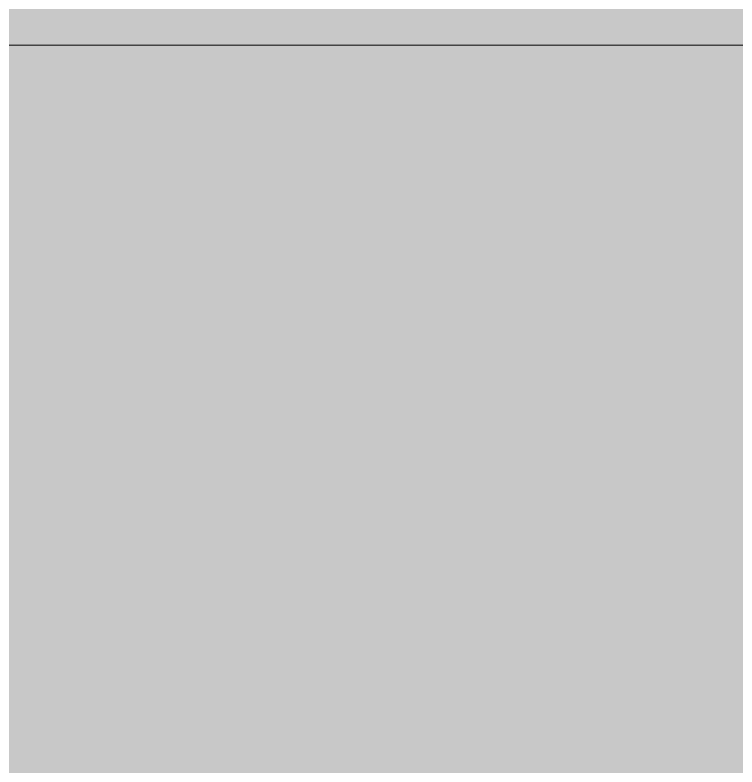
# Model space of a CAD drawing. Header units: inches. Extents: x 224 to 2249, y -2447 to -36.
# Drawn here: x 522.206193 to 522.209277, y -2365.517079 to -2365.513866 of the extents above; entities that cross this region are included whole.
import ezdxf

# ---------------------------------------------------------------- set-up
doc = ezdxf.new("R2010")
doc.units = ezdxf.units.IN
doc.header["$MEASUREMENT"] = 0
doc.layers.add('A-WALL', color=113, linetype='Continuous', lineweight=13)
doc.layers.add('A-WALL-PATT', color=111, linetype='Continuous', lineweight=13)

# ---------------------------------------------------------------- blocks, each defined once
blk = doc.blocks.new('Walls 5 - Walls 1-5016492-Level 4 REFLECTED CEILING')
at = {"layer": 'A-WALL', "lineweight": 9}
h = blk.add_hatch(color=7, dxfattribs=at)
h.paths.add_polyline_path([(1.5274349, -1951.8905001), (59.9815853, -1951.8905001), (59.9815853, -1885.5139944), (1.5274349, -1885.5139944), (1.5274349, -1946.8905001)], flags=0)
h.paths.add_polyline_path([(31.3048086, -1945.3905001), (29.9815853, -1945.3905001), (29.9815853, -1921.8905001), (53.3048086, -1921.8905001), (53.3048086, -1945.3905001), (48.9914682, -1945.3905001)], flags=0)
at = {"layer": 'A-WALL', "color": 8, "lineweight": 20}
blk.add_line((1.5274349, -1885.5139944), (59.9815853, -1885.5139944), dxfattribs=at)

msp = doc.modelspace()

# ---------------------------------------------------------------- hatches: boundary and pattern name
at = {"layer": 'A-WALL-PATT', "lineweight": 9}
msp.add_hatch(color=7, dxfattribs=at).paths.add_polyline_path([(528.952158, -2365.5139944), (534.203109, -2365.5139944), (534.203109, -2354.8280001), (522.203109, -2354.8280001), (522.203109, -2365.5139944)], flags=0)

# ---------------------------------------------------------------- block references
at = {"layer": 'A-WALL', "lineweight": 9}
msp.add_blockref('Walls 5 - Walls 1-5016492-Level 4 REFLECTED CEILING', (479.4617542, -480), dxfattribs=at)

doc.saveas('drawing.dxf')
